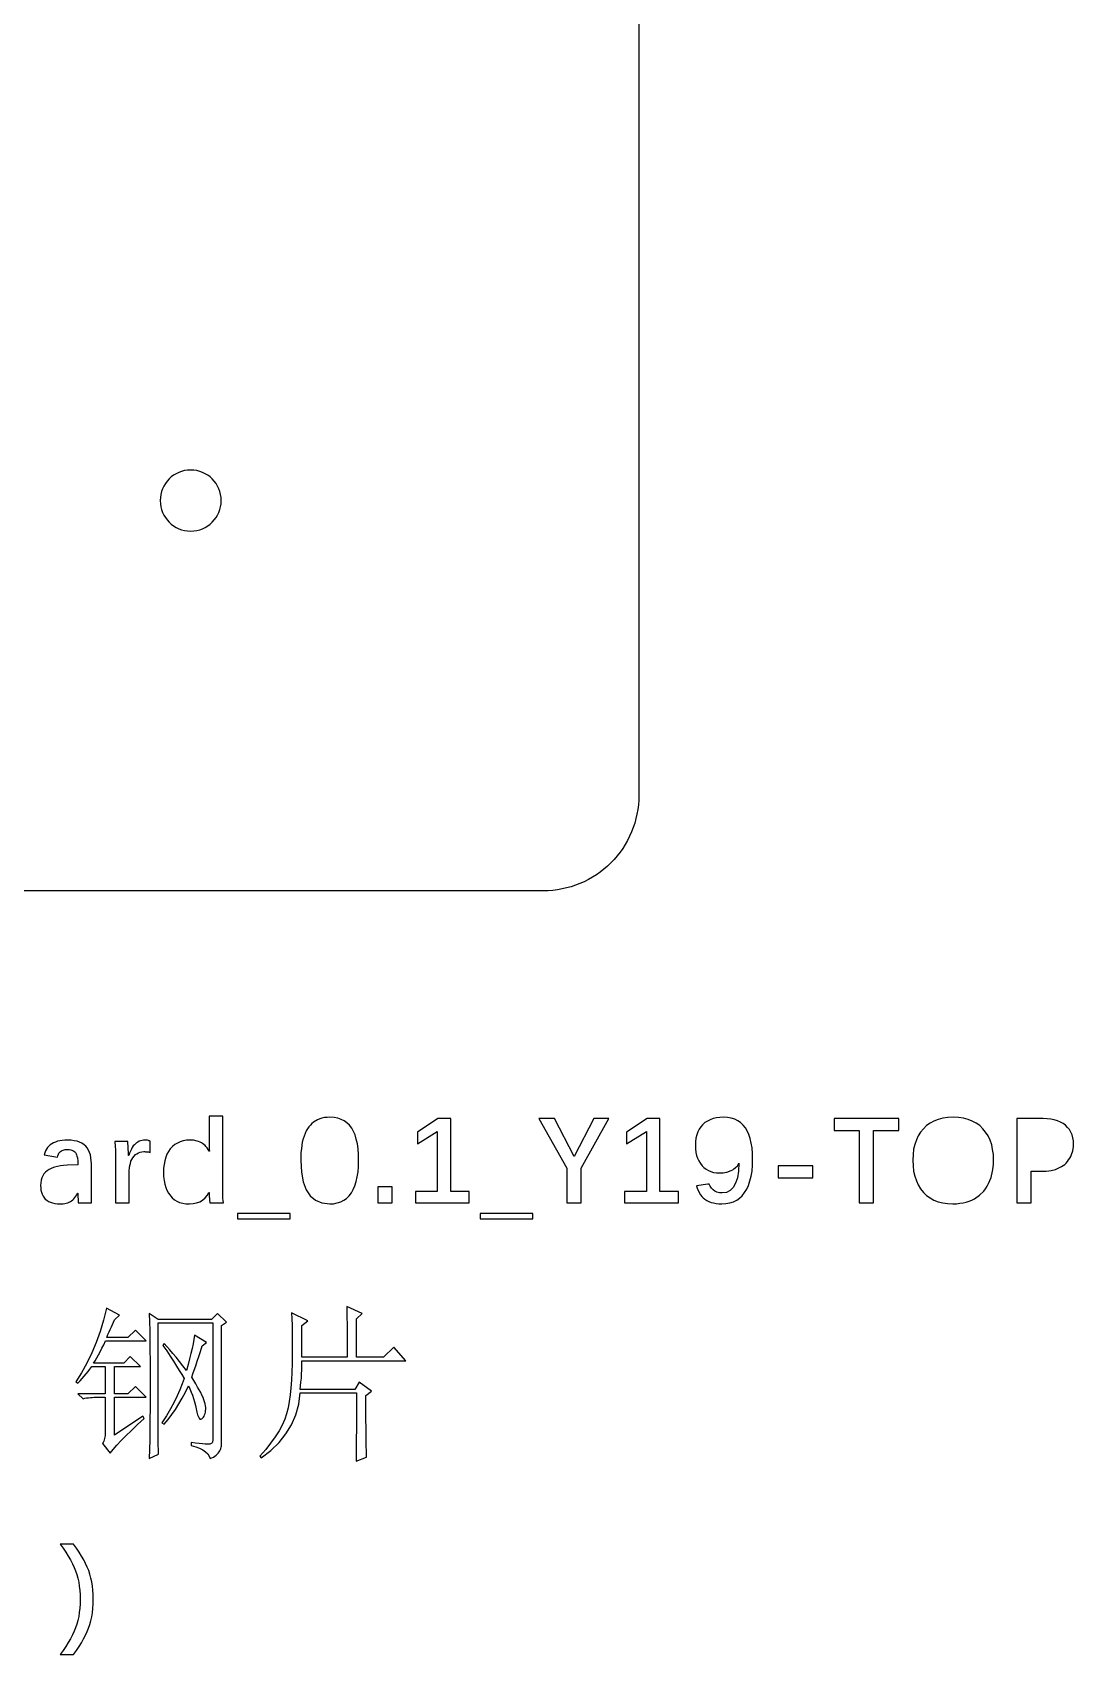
# Model space of a CAD drawing. Extents: x -72 to 103, y -93 to 77.
# Drawn here: x 48.6 to 103.1, y -92.7 to -7.7 of the extents above; entities that cross this region are included whole.
import ezdxf

# ---------------------------------------------------------------- set-up
doc = ezdxf.new("R2010")
doc.units = 0
doc.header["$MEASUREMENT"] = 0
doc.layers.get('0').update_dxf_attribs({"linetype": 'CONTINUOUS'})

msp = doc.modelspace()

# ---------------------------------------------------------------- linework, layer by layer
for points in [[(-59.655, 72.287, -0.414214), (-54.655, 77.287), (-54.655, 77.287), (75.345, 77.287), (75.345, 77.287, -0.414214), (80.345, 72.287), (80.345, 72.287), (80.345, -47.713), (80.345, -47.713, -0.414214), (75.345, -52.713), (75.345, -52.713), (-54.655, -52.713), (-54.655, -52.713, -0.414214), (-59.655, -47.713), (-59.655, -47.713), (-59.655, 72.287)], [(55.26, -32.26, 1), (58.46, -32.26), (58.46, -32.26, 1), (55.26, -32.26)]]:
    msp.add_lwpolyline(points, format="xyb")
for points in [[(58.54, -64.52), (57.82, -64.52), (57.82, -64.52), (57.82, -66.14), (57.82, -66.14), (57.83, -66.17), (57.83, -66.17), (57.83, -66.28), (57.83, -66.28), (57.84, -66.32), (57.84, -66.32), (57.84, -66.35), (57.84, -66.35), (57.82, -66.35), (57.82, -66.35), (57.72, -66.19), (57.72, -66.19), (57.66, -66.12), (57.66, -66.12), (57.61, -66.06), (57.61, -66.06), (57.55, -66.01), (57.55, -66.01), (57.48, -65.96), (57.48, -65.96), (57.42, -65.92), (57.42, -65.92), (57.35, -65.88), (57.35, -65.88), (57.27, -65.85), (57.27, -65.85), (57.19, -65.83), (57.19, -65.83), (57.01, -65.79), (57.01, -65.79), (56.92, -65.79), (56.92, -65.79), (56.82, -65.78), (56.82, -65.78), (56.64, -65.79), (56.64, -65.79), (56.46, -65.82), (56.46, -65.82), (56.3, -65.87), (56.3, -65.87), (56.16, -65.93), (56.16, -65.93), (56.02, -66.01), (56.02, -66.01), (55.9, -66.11), (55.9, -66.11), (55.79, -66.23), (55.79, -66.23), (55.69, -66.37), (55.69, -66.37), (55.61, -66.52), (55.61, -66.52), (55.55, -66.68), (55.55, -66.68), (55.5, -66.86), (55.5, -66.86), (55.46, -67.05), (55.46, -67.05), (55.44, -67.25), (55.44, -67.25), (55.44, -67.69), (55.44, -67.69), (55.46, -67.89), (55.46, -67.89), (55.5, -68.08), (55.5, -68.08), (55.55, -68.26), (55.55, -68.26), (55.61, -68.41), (55.61, -68.41), (55.69, -68.56), (55.69, -68.56), (55.89, -68.8), (55.89, -68.8), (56.01, -68.9), (56.01, -68.9), (56.14, -68.98), (56.14, -68.98), (56.28, -69.04), (56.28, -69.04), (56.44, -69.08), (56.44, -69.08), (56.61, -69.11), (56.61, -69.11), (56.79, -69.12), (56.79, -69.12), (56.98, -69.1), (56.98, -69.1), (57.16, -69.07), (57.16, -69.07), (57.33, -69.01), (57.33, -69.01), (57.47, -68.92), (57.47, -68.92), (57.61, -68.81), (57.61, -68.81), (57.72, -68.68), (57.72, -68.68), (57.81, -68.53), (57.81, -68.53), (57.82, -68.53), (57.82, -68.53), (57.82, -68.65), (57.82, -68.65), (57.83, -68.7), (57.83, -68.7), (57.83, -68.75), (57.83, -68.75), (57.84, -68.8), (57.84, -68.8), (57.84, -68.86), (57.84, -68.86), (57.85, -68.91), (57.85, -68.91), (57.85, -68.96), (57.85, -68.96), (57.86, -68.99), (57.86, -68.99), (57.86, -69.05), (57.86, -69.05), (57.87, -69.07), (57.87, -69.07), (58.57, -69.07), (58.57, -69.07), (58.56, -68.95), (58.56, -68.95), (58.55, -68.84), (58.55, -68.84), (58.55, -68.74), (58.55, -68.74), (58.54, -68.64), (58.54, -68.64), (58.54, -64.52)], [(64.16, -64.58), (64.01, -64.59), (64.01, -64.59), (63.87, -64.6), (63.87, -64.6), (63.74, -64.63), (63.74, -64.63), (63.62, -64.66), (63.62, -64.66), (63.5, -64.71), (63.5, -64.71), (63.3, -64.83), (63.3, -64.83), (63.21, -64.91), (63.21, -64.91), (63.13, -64.99), (63.13, -64.99), (63.05, -65.08), (63.05, -65.08), (62.91, -65.3), (62.91, -65.3), (62.85, -65.43), (62.85, -65.43), (62.8, -65.57), (62.8, -65.57), (62.75, -65.72), (62.75, -65.72), (62.71, -65.88), (62.71, -65.88), (62.68, -66.05), (62.68, -66.05), (62.66, -66.23), (62.66, -66.23), (62.64, -66.43), (62.64, -66.43), (62.63, -66.63), (62.63, -66.63), (62.63, -66.85), (62.63, -66.85), (62.66, -67.45), (62.66, -67.45), (62.75, -67.96), (62.75, -67.96), (62.91, -68.38), (62.91, -68.38), (63.12, -68.7), (63.12, -68.7), (63.4, -68.93), (63.4, -68.93), (63.74, -69.07), (63.74, -69.07), (64.15, -69.12), (64.15, -69.12), (64.35, -69.11), (64.35, -69.11), (64.54, -69.07), (64.54, -69.07), (64.72, -69.01), (64.72, -69.01), (64.88, -68.93), (64.88, -68.93), (65.03, -68.83), (65.03, -68.83), (65.16, -68.7), (65.16, -68.7), (65.28, -68.55), (65.28, -68.55), (65.38, -68.37), (65.38, -68.37), (65.47, -68.17), (65.47, -68.17), (65.54, -67.95), (65.54, -67.95), (65.59, -67.71), (65.59, -67.71), (65.63, -67.44), (65.63, -67.44), (65.65, -67.16), (65.65, -67.16), (65.66, -66.85), (65.66, -66.85), (65.66, -66.53), (65.66, -66.53), (65.63, -66.24), (65.63, -66.24), (65.6, -65.97), (65.6, -65.97), (65.54, -65.73), (65.54, -65.73), (65.48, -65.51), (65.48, -65.51), (65.39, -65.32), (65.39, -65.32), (65.3, -65.15), (65.3, -65.15), (65.18, -65), (65.18, -65), (65.05, -64.87), (65.05, -64.87), (64.91, -64.77), (64.91, -64.77), (64.75, -64.69), (64.75, -64.69), (64.57, -64.63), (64.57, -64.63), (64.37, -64.59), (64.37, -64.59), (64.16, -64.58)], [(84.79, -64.58), (84.59, -64.59), (84.59, -64.59), (84.41, -64.61), (84.41, -64.61), (84.24, -64.65), (84.24, -64.65), (84.08, -64.71), (84.08, -64.71), (83.94, -64.78), (83.94, -64.78), (83.81, -64.86), (83.81, -64.86), (83.69, -64.97), (83.69, -64.97), (83.59, -65.08), (83.59, -65.08), (83.5, -65.21), (83.5, -65.21), (83.43, -65.35), (83.43, -65.35), (83.38, -65.51), (83.38, -65.51), (83.34, -65.68), (83.34, -65.68), (83.32, -65.86), (83.32, -65.86), (83.31, -66.05), (83.31, -66.05), (83.32, -66.24), (83.32, -66.24), (83.34, -66.42), (83.34, -66.42), (83.37, -66.58), (83.37, -66.58), (83.42, -66.73), (83.42, -66.73), (83.49, -66.87), (83.49, -66.87), (83.57, -67), (83.57, -67), (83.66, -67.12), (83.66, -67.12), (83.76, -67.22), (83.76, -67.22), (83.87, -67.3), (83.87, -67.3), (83.99, -67.37), (83.99, -67.37), (84.12, -67.43), (84.12, -67.43), (84.26, -67.47), (84.26, -67.47), (84.41, -67.49), (84.41, -67.49), (84.58, -67.5), (84.58, -67.5), (84.67, -67.5), (84.67, -67.5), (84.77, -67.49), (84.77, -67.49), (84.86, -67.48), (84.86, -67.48), (84.95, -67.46), (84.95, -67.46), (85.19, -67.37), (85.19, -67.37), (85.27, -67.33), (85.27, -67.33), (85.33, -67.28), (85.33, -67.28), (85.4, -67.23), (85.4, -67.23), (85.51, -67.12), (85.51, -67.12), (85.55, -67.05), (85.55, -67.05), (85.58, -66.99), (85.58, -66.99), (85.59, -66.99), (85.59, -66.99), (85.57, -67.4), (85.57, -67.4), (85.51, -67.75), (85.51, -67.75), (85.41, -68.04), (85.41, -68.04), (85.29, -68.26), (85.29, -68.26), (85.13, -68.42), (85.13, -68.42), (84.94, -68.52), (84.94, -68.52), (84.71, -68.55), (84.71, -68.55), (84.57, -68.54), (84.57, -68.54), (84.44, -68.51), (84.44, -68.51), (84.33, -68.46), (84.33, -68.46), (84.24, -68.39), (84.24, -68.39), (84.16, -68.3), (84.16, -68.3), (84.09, -68.19), (84.09, -68.19), (84.04, -68.08), (84.04, -68.08), (83.97, -68.08), (83.97, -68.08), (83.36, -68.17), (83.36, -68.17), (83.4, -68.3), (83.4, -68.3), (83.45, -68.42), (83.45, -68.42), (83.57, -68.64), (83.57, -68.64), (83.64, -68.73), (83.64, -68.73), (83.72, -68.81), (83.72, -68.81), (83.81, -68.88), (83.81, -68.88), (83.91, -68.95), (83.91, -68.95), (84.02, -69), (84.02, -69), (84.13, -69.04), (84.13, -69.04), (84.26, -69.07), (84.26, -69.07), (84.4, -69.1), (84.4, -69.1), (84.54, -69.11), (84.54, -69.11), (84.69, -69.12), (84.69, -69.12), (84.91, -69.1), (84.91, -69.1), (85.12, -69.07), (85.12, -69.07), (85.3, -69.01), (85.3, -69.01), (85.48, -68.93), (85.48, -68.93), (85.63, -68.82), (85.63, -68.82), (85.77, -68.69), (85.77, -68.69), (85.89, -68.53), (85.89, -68.53), (86, -68.35), (86, -68.35), (86.1, -68.15), (86.1, -68.15), (86.17, -67.92), (86.17, -67.92), (86.23, -67.67), (86.23, -67.67), (86.28, -67.4), (86.28, -67.4), (86.3, -67.1), (86.3, -67.1), (86.31, -66.78), (86.31, -66.78), (86.3, -66.48), (86.3, -66.48), (86.28, -66.19), (86.28, -66.19), (86.24, -65.93), (86.24, -65.93), (86.18, -65.7), (86.18, -65.7), (86.11, -65.49), (86.11, -65.49), (86.03, -65.3), (86.03, -65.3), (85.93, -65.13), (85.93, -65.13), (85.81, -64.99), (85.81, -64.99), (85.68, -64.86), (85.68, -64.86), (85.53, -64.76), (85.53, -64.76), (85.37, -64.68), (85.37, -64.68), (85.19, -64.63), (85.19, -64.63), (85, -64.59), (85, -64.59), (84.79, -64.58)], [(96.82, -64.58), (96.54, -64.6), (96.54, -64.6), (96.28, -64.63), (96.28, -64.63), (96.04, -64.69), (96.04, -64.69), (95.81, -64.78), (95.81, -64.78), (95.61, -64.89), (95.61, -64.89), (95.42, -65.02), (95.42, -65.02), (95.26, -65.18), (95.26, -65.18), (95.11, -65.36), (95.11, -65.36), (94.99, -65.56), (94.99, -65.56), (94.89, -65.77), (94.89, -65.77), (94.81, -66.01), (94.81, -66.01), (94.75, -66.26), (94.75, -66.26), (94.72, -66.54), (94.72, -66.54), (94.71, -66.83), (94.71, -66.83), (94.72, -67.13), (94.72, -67.13), (94.75, -67.41), (94.75, -67.41), (94.81, -67.67), (94.81, -67.67), (94.89, -67.91), (94.89, -67.91), (94.99, -68.13), (94.99, -68.13), (95.11, -68.34), (95.11, -68.34), (95.26, -68.52), (95.26, -68.52), (95.42, -68.68), (95.42, -68.68), (95.61, -68.81), (95.61, -68.81), (95.81, -68.92), (95.81, -68.92), (96.03, -69.01), (96.03, -69.01), (96.27, -69.07), (96.27, -69.07), (96.53, -69.1), (96.53, -69.1), (96.81, -69.12), (96.81, -69.12), (96.99, -69.11), (96.99, -69.11), (97.17, -69.09), (97.17, -69.09), (97.34, -69.07), (97.34, -69.07), (97.5, -69.03), (97.5, -69.03), (97.66, -68.98), (97.66, -68.98), (97.8, -68.92), (97.8, -68.92), (97.94, -68.85), (97.94, -68.85), (98.2, -68.67), (98.2, -68.67), (98.42, -68.45), (98.42, -68.45), (98.51, -68.33), (98.51, -68.33), (98.6, -68.19), (98.6, -68.19), (98.67, -68.05), (98.67, -68.05), (98.75, -67.9), (98.75, -67.9), (98.81, -67.74), (98.81, -67.74), (98.89, -67.4), (98.89, -67.4), (98.92, -67.22), (98.92, -67.22), (98.94, -67.03), (98.94, -67.03), (98.94, -66.83), (98.94, -66.83), (98.93, -66.54), (98.93, -66.54), (98.89, -66.27), (98.89, -66.27), (98.84, -66.02), (98.84, -66.02), (98.76, -65.78), (98.76, -65.78), (98.65, -65.56), (98.65, -65.56), (98.52, -65.36), (98.52, -65.36), (98.37, -65.18), (98.37, -65.18), (98.21, -65.02), (98.21, -65.02), (98.02, -64.89), (98.02, -64.89), (97.82, -64.78), (97.82, -64.78), (97.6, -64.69), (97.6, -64.69), (97.36, -64.63), (97.36, -64.63), (97.1, -64.6), (97.1, -64.6), (96.82, -64.58)], [(69.77, -68.48), (68.64, -68.48), (68.64, -68.48), (68.64, -69.07), (68.64, -69.07), (71.46, -69.07), (71.46, -69.07), (71.46, -68.48), (71.46, -68.48), (70.49, -68.48), (70.49, -68.48), (70.49, -64.65), (70.49, -64.65), (69.82, -64.65), (69.82, -64.65), (68.74, -65.37), (68.74, -65.37), (68.74, -65.97), (68.74, -65.97), (69.77, -65.32), (69.77, -65.32), (69.77, -68.48)], [(77.98, -64.65), (76.95, -66.63), (76.95, -66.63), (75.92, -64.65), (75.92, -64.65), (75.1, -64.65), (75.1, -64.65), (76.57, -67.25), (76.57, -67.25), (76.57, -69.07), (76.57, -69.07), (77.32, -69.07), (77.32, -69.07), (77.32, -67.25), (77.32, -67.25), (78.78, -64.65), (78.78, -64.65), (77.98, -64.65)], [(80.74, -68.48), (79.6, -68.48), (79.6, -68.48), (79.6, -69.07), (79.6, -69.07), (82.42, -69.07), (82.42, -69.07), (82.42, -68.48), (82.42, -68.48), (81.45, -68.48), (81.45, -68.48), (81.45, -64.65), (81.45, -64.65), (80.79, -64.65), (80.79, -64.65), (79.7, -65.37), (79.7, -65.37), (79.7, -65.97), (79.7, -65.97), (80.74, -65.32), (80.74, -65.32), (80.74, -68.48)], [(93.97, -65.27), (93.97, -64.65), (93.97, -64.65), (90.59, -64.65), (90.59, -64.65), (90.59, -65.27), (90.59, -65.27), (91.89, -65.27), (91.89, -65.27), (91.89, -69.07), (91.89, -69.07), (92.65, -69.07), (92.65, -69.07), (92.65, -65.27), (92.65, -65.27), (93.97, -65.27)], [(101.53, -64.65), (100.15, -64.65), (100.15, -64.65), (100.15, -69.07), (100.15, -69.07), (100.9, -69.07), (100.9, -69.07), (100.9, -67.4), (100.9, -67.4), (101.7, -67.4), (101.7, -67.4), (101.83, -67.38), (101.83, -67.38), (101.95, -67.37), (101.95, -67.37), (102.19, -67.31), (102.19, -67.31), (102.29, -67.27), (102.29, -67.27), (102.4, -67.22), (102.4, -67.22), (102.49, -67.17), (102.49, -67.17), (102.67, -67.05), (102.67, -67.05), (102.74, -66.98), (102.74, -66.98), (102.81, -66.9), (102.81, -66.9), (102.87, -66.82), (102.87, -66.82), (102.93, -66.73), (102.93, -66.73), (102.98, -66.64), (102.98, -66.64), (103.03, -66.54), (103.03, -66.54), (103.09, -66.34), (103.09, -66.34), (103.13, -66.12), (103.13, -66.12), (103.13, -66), (103.13, -66), (103.12, -65.82), (103.12, -65.82), (103.1, -65.66), (103.1, -65.66), (103.05, -65.51), (103.05, -65.51), (102.99, -65.36), (102.99, -65.36), (102.92, -65.23), (102.92, -65.23), (102.82, -65.11), (102.82, -65.11), (102.71, -65), (102.71, -65), (102.59, -64.91), (102.59, -64.91), (102.45, -64.83), (102.45, -64.83), (102.29, -64.76), (102.29, -64.76), (102.12, -64.71), (102.12, -64.71), (101.94, -64.68), (101.94, -64.68), (101.74, -64.66), (101.74, -64.66), (101.53, -64.65)], [(50.43, -65.78), (50.27, -65.79), (50.27, -65.79), (50.13, -65.8), (50.13, -65.8), (50, -65.82), (50, -65.82), (49.88, -65.84), (49.88, -65.84), (49.77, -65.88), (49.77, -65.88), (49.67, -65.92), (49.67, -65.92), (49.49, -66.02), (49.49, -66.02), (49.42, -66.09), (49.42, -66.09), (49.36, -66.16), (49.36, -66.16), (49.3, -66.25), (49.3, -66.25), (49.25, -66.34), (49.25, -66.34), (49.21, -66.44), (49.21, -66.44), (49.18, -66.55), (49.18, -66.55), (49.88, -66.67), (49.88, -66.67), (49.89, -66.61), (49.89, -66.61), (49.93, -66.51), (49.93, -66.51), (49.95, -66.47), (49.95, -66.47), (49.98, -66.43), (49.98, -66.43), (50.04, -66.37), (50.04, -66.37), (50.08, -66.34), (50.08, -66.34), (50.12, -66.32), (50.12, -66.32), (50.22, -66.28), (50.22, -66.28), (50.28, -66.27), (50.28, -66.27), (50.49, -66.27), (50.49, -66.27), (50.57, -66.28), (50.57, -66.28), (50.69, -66.32), (50.69, -66.32), (50.74, -66.35), (50.74, -66.35), (50.79, -66.39), (50.79, -66.39), (50.83, -66.43), (50.83, -66.43), (50.86, -66.49), (50.86, -66.49), (50.88, -66.55), (50.88, -66.55), (50.9, -66.62), (50.9, -66.62), (50.92, -66.7), (50.92, -66.7), (50.94, -66.88), (50.94, -66.88), (50.94, -67.08), (50.94, -67.08), (50.39, -67.1), (50.39, -67.1), (50.2, -67.11), (50.2, -67.11), (50.03, -67.13), (50.03, -67.13), (49.87, -67.16), (49.87, -67.16), (49.72, -67.2), (49.72, -67.2), (49.58, -67.25), (49.58, -67.25), (49.45, -67.31), (49.45, -67.31), (49.34, -67.38), (49.34, -67.38), (49.25, -67.46), (49.25, -67.46), (49.17, -67.55), (49.17, -67.55), (49.11, -67.65), (49.11, -67.65), (49.06, -67.76), (49.06, -67.76), (49.02, -67.88), (49.02, -67.88), (49, -68.01), (49, -68.01), (48.99, -68.15), (48.99, -68.15), (49, -68.28), (49, -68.28), (49.01, -68.4), (49.01, -68.4), (49.04, -68.51), (49.04, -68.51), (49.07, -68.61), (49.07, -68.61), (49.12, -68.71), (49.12, -68.71), (49.24, -68.87), (49.24, -68.87), (49.32, -68.93), (49.32, -68.93), (49.41, -68.99), (49.41, -68.99), (49.51, -69.03), (49.51, -69.03), (49.62, -69.07), (49.62, -69.07), (49.74, -69.1), (49.74, -69.1), (49.87, -69.11), (49.87, -69.11), (50.01, -69.12), (50.01, -69.12), (50.1, -69.11), (50.1, -69.11), (50.18, -69.11), (50.18, -69.11), (50.27, -69.1), (50.27, -69.1), (50.34, -69.08), (50.34, -69.08), (50.42, -69.06), (50.42, -69.06), (50.56, -69), (50.56, -69), (50.62, -68.96), (50.62, -68.96), (50.68, -68.91), (50.68, -68.91), (50.74, -68.85), (50.74, -68.85), (50.79, -68.79), (50.79, -68.79), (50.84, -68.72), (50.84, -68.72), (50.89, -68.64), (50.89, -68.64), (50.93, -68.56), (50.93, -68.56), (50.94, -68.56), (50.94, -68.56), (50.96, -69.07), (50.96, -69.07), (51.66, -69.07), (51.66, -69.07), (51.66, -67.03), (51.66, -67.03), (51.65, -66.86), (51.65, -66.86), (51.63, -66.7), (51.63, -66.7), (51.6, -66.55), (51.6, -66.55), (51.56, -66.42), (51.56, -66.42), (51.51, -66.3), (51.51, -66.3), (51.44, -66.19), (51.44, -66.19), (51.36, -66.1), (51.36, -66.1), (51.27, -66.02), (51.27, -66.02), (51.16, -65.94), (51.16, -65.94), (51.04, -65.89), (51.04, -65.89), (50.91, -65.84), (50.91, -65.84), (50.76, -65.81), (50.76, -65.81), (50.6, -65.79), (50.6, -65.79), (50.43, -65.78)], [(54.3, -66.39), (54.4, -66.38), (54.4, -66.38), (54.45, -66.38), (54.45, -66.38), (54.49, -66.39), (54.49, -66.39), (54.54, -66.39), (54.54, -66.39), (54.59, -66.39), (54.59, -66.39), (54.64, -66.4), (54.64, -66.4), (54.68, -66.41), (54.68, -66.41), (54.73, -66.42), (54.73, -66.42), (54.73, -65.83), (54.73, -65.83), (54.7, -65.82), (54.7, -65.82), (54.67, -65.81), (54.67, -65.81), (54.64, -65.8), (54.64, -65.8), (54.6, -65.79), (54.6, -65.79), (54.56, -65.79), (54.56, -65.79), (54.52, -65.78), (54.52, -65.78), (54.48, -65.78), (54.48, -65.78), (54.39, -65.79), (54.39, -65.79), (54.31, -65.8), (54.31, -65.8), (54.23, -65.82), (54.23, -65.82), (54.16, -65.84), (54.16, -65.84), (54.09, -65.88), (54.09, -65.88), (54.02, -65.92), (54.02, -65.92), (53.96, -65.97), (53.96, -65.97), (53.91, -66.02), (53.91, -66.02), (53.85, -66.08), (53.85, -66.08), (53.8, -66.16), (53.8, -66.16), (53.75, -66.25), (53.75, -66.25), (53.7, -66.35), (53.7, -66.35), (53.66, -66.46), (53.66, -66.46), (53.61, -66.58), (53.61, -66.58), (53.6, -66.58), (53.6, -66.58), (53.6, -66.48), (53.6, -66.48), (53.6, -66.38), (53.6, -66.38), (53.59, -66.28), (53.59, -66.28), (53.59, -66.17), (53.59, -66.17), (53.58, -66.07), (53.58, -66.07), (53.57, -65.96), (53.57, -65.96), (53.56, -65.85), (53.56, -65.85), (52.88, -65.85), (52.88, -65.85), (52.89, -65.94), (52.89, -65.94), (52.9, -66.03), (52.9, -66.03), (52.9, -66.14), (52.9, -66.14), (52.91, -66.25), (52.91, -66.25), (52.91, -66.37), (52.91, -66.37), (52.91, -66.51), (52.91, -66.51), (52.91, -66.65), (52.91, -66.65), (52.91, -69.07), (52.91, -69.07), (53.63, -69.07), (53.63, -69.07), (53.63, -67.52), (53.63, -67.52), (53.64, -67.37), (53.64, -67.37), (53.65, -67.24), (53.65, -67.24), (53.67, -67.11), (53.67, -67.11), (53.7, -67), (53.7, -67), (53.73, -66.89), (53.73, -66.89), (53.78, -66.79), (53.78, -66.79), (53.83, -66.7), (53.83, -66.7), (53.9, -66.62), (53.9, -66.62), (53.97, -66.54), (53.97, -66.54), (54.04, -66.49), (54.04, -66.49), (54.12, -66.44), (54.12, -66.44), (54.21, -66.41), (54.21, -66.41), (54.3, -66.39)], [(87.65, -67.12), (87.65, -67.75), (87.65, -67.75), (89.46, -67.75), (89.46, -67.75), (89.46, -67.12), (89.46, -67.12), (87.65, -67.12)], [(66.67, -68.23), (66.67, -69.07), (66.67, -69.07), (67.42, -69.07), (67.42, -69.07), (67.42, -68.23), (67.42, -68.23), (66.67, -68.23)], [(59.31, -69.62), (59.31, -69.9), (59.31, -69.9), (62.07, -69.9), (62.07, -69.9), (62.07, -69.62), (62.07, -69.62), (59.31, -69.62)], [(72.03, -69.62), (72.03, -69.9), (72.03, -69.9), (74.79, -69.9), (74.79, -69.9), (74.79, -69.62), (74.79, -69.62), (72.03, -69.62)], [(52.86, -81.25), (52.86, -79.25), (52.86, -79.25), (54.53, -79.25), (54.53, -79.25), (53.97, -78.69), (53.97, -78.69), (53.57, -79.07), (53.57, -79.07), (52.86, -79.07), (52.86, -79.07), (52.86, -77.65), (52.86, -77.65), (54.22, -77.65), (54.22, -77.65), (53.68, -77.12), (53.68, -77.12), (53.35, -77.47), (53.35, -77.47), (51.77, -77.47), (51.77, -77.47), (51.86, -77.34), (51.86, -77.34), (51.94, -77.19), (51.94, -77.19), (52.03, -77.04), (52.03, -77.04), (52.12, -76.87), (52.12, -76.87), (52.21, -76.69), (52.21, -76.69), (52.3, -76.5), (52.3, -76.5), (52.4, -76.29), (52.4, -76.29), (54.53, -76.29), (54.53, -76.29), (53.97, -75.74), (53.97, -75.74), (53.57, -76.12), (53.57, -76.12), (52.46, -76.12), (52.46, -76.12), (52.52, -75.97), (52.52, -75.97), (52.59, -75.83), (52.59, -75.83), (52.64, -75.7), (52.64, -75.7), (52.7, -75.57), (52.7, -75.57), (52.76, -75.44), (52.76, -75.44), (52.81, -75.32), (52.81, -75.32), (52.86, -75.2), (52.86, -75.2), (53.13, -74.96), (53.13, -74.96), (52.44, -74.58), (52.44, -74.58), (52.29, -75.21), (52.29, -75.21), (52.11, -75.81), (52.11, -75.81), (51.91, -76.38), (51.91, -76.38), (51.68, -76.93), (51.68, -76.93), (51.42, -77.46), (51.42, -77.46), (51.14, -77.97), (51.14, -77.97), (50.84, -78.45), (50.84, -78.45), (50.95, -78.52), (50.95, -78.52), (51.06, -78.39), (51.06, -78.39), (51.17, -78.27), (51.17, -78.27), (51.27, -78.15), (51.27, -78.15), (51.38, -78.03), (51.38, -78.03), (51.48, -77.9), (51.48, -77.9), (51.58, -77.78), (51.58, -77.78), (51.68, -77.65), (51.68, -77.65), (52.37, -77.65), (52.37, -77.65), (52.37, -79.07), (52.37, -79.07), (50.95, -79.07), (50.95, -79.07), (51.22, -79.34), (51.22, -79.34), (51.31, -79.31), (51.31, -79.31), (51.4, -79.29), (51.4, -79.29), (51.5, -79.28), (51.5, -79.28), (51.6, -79.27), (51.6, -79.27), (51.7, -79.26), (51.7, -79.26), (51.8, -79.25), (51.8, -79.25), (51.91, -79.25), (51.91, -79.25), (52.37, -79.25), (52.37, -79.25), (52.37, -81.16), (52.37, -81.16), (52.37, -81.25), (52.37, -81.25), (52.36, -81.34), (52.36, -81.34), (52.35, -81.42), (52.35, -81.42), (52.33, -81.49), (52.33, -81.49), (52.31, -81.56), (52.31, -81.56), (52.28, -81.62), (52.28, -81.62), (52.24, -81.67), (52.24, -81.67), (52.64, -82.18), (52.64, -82.18), (52.8, -81.99), (52.8, -81.99), (52.98, -81.77), (52.98, -81.77), (53.21, -81.53), (53.21, -81.53), (53.46, -81.27), (53.46, -81.27), (53.75, -80.99), (53.75, -80.99), (54.07, -80.69), (54.07, -80.69), (54.42, -80.36), (54.42, -80.36), (54.35, -80.25), (54.35, -80.25), (52.86, -81.25)], [(62.68, -77.34), (68.13, -77.34), (68.13, -77.34), (67.51, -76.63), (67.51, -76.63), (66.97, -77.16), (66.97, -77.16), (65.55, -77.16), (65.55, -77.16), (65.55, -75.14), (65.55, -75.14), (65.84, -74.87), (65.84, -74.87), (65.04, -74.49), (65.04, -74.49), (65.05, -74.77), (65.05, -74.77), (65.05, -75.07), (65.05, -75.07), (65.06, -75.42), (65.06, -75.42), (65.06, -75.8), (65.06, -75.8), (65.06, -76.22), (65.06, -76.22), (65.06, -76.67), (65.06, -76.67), (65.06, -77.16), (65.06, -77.16), (62.68, -77.16), (62.68, -77.16), (62.68, -75.49), (62.68, -75.49), (63, -75.25), (63, -75.25), (62.15, -74.83), (62.15, -74.83), (62.16, -75.14), (62.16, -75.14), (62.17, -75.47), (62.17, -75.47), (62.18, -75.83), (62.18, -75.83), (62.18, -76.21), (62.18, -76.21), (62.18, -76.61), (62.18, -76.61), (62.18, -77.04), (62.18, -77.04), (62.17, -77.49), (62.17, -77.49), (62.16, -77.94), (62.16, -77.94), (62.14, -78.36), (62.14, -78.36), (62.11, -78.76), (62.11, -78.76), (62.07, -79.13), (62.07, -79.13), (62.02, -79.48), (62.02, -79.48), (61.96, -79.81), (61.96, -79.81), (61.88, -80.12), (61.88, -80.12), (61.79, -80.41), (61.79, -80.41), (61.65, -80.71), (61.65, -80.71), (61.49, -81.01), (61.49, -81.01), (61.29, -81.33), (61.29, -81.33), (61.05, -81.66), (61.05, -81.66), (60.79, -81.99), (60.79, -81.99), (60.48, -82.34), (60.48, -82.34), (60.55, -82.43), (60.55, -82.43), (61.06, -82.05), (61.06, -82.05), (61.49, -81.63), (61.49, -81.63), (61.85, -81.18), (61.85, -81.18), (62.14, -80.7), (62.14, -80.7), (62.37, -80.18), (62.37, -80.18), (62.52, -79.62), (62.52, -79.62), (62.6, -79.03), (62.6, -79.03), (65.55, -79.03), (65.55, -79.03), (65.55, -79.72), (65.55, -79.72), (65.55, -80.35), (65.55, -80.35), (65.55, -80.92), (65.55, -80.92), (65.54, -81.44), (65.54, -81.44), (65.54, -81.89), (65.54, -81.89), (65.53, -82.28), (65.53, -82.28), (65.53, -82.6), (65.53, -82.6), (66.08, -82.4), (66.08, -82.4), (66.07, -82.12), (66.07, -82.12), (66.06, -81.77), (66.06, -81.77), (66.05, -81.36), (66.05, -81.36), (66.05, -80.9), (66.05, -80.9), (66.04, -80.38), (66.04, -80.38), (66.04, -79.8), (66.04, -79.8), (66.04, -79.16), (66.04, -79.16), (66.33, -78.94), (66.33, -78.94), (65.68, -78.47), (65.68, -78.47), (65.46, -78.85), (65.46, -78.85), (62.6, -78.85), (62.6, -78.85), (62.62, -78.66), (62.62, -78.66), (62.64, -78.46), (62.64, -78.46), (62.66, -78.26), (62.66, -78.26), (62.67, -78.04), (62.67, -78.04), (62.68, -77.82), (62.68, -77.82), (62.68, -77.58), (62.68, -77.58), (62.68, -77.34)], [(54.68, -82.47), (55.17, -82.23), (55.17, -82.23), (55.17, -82), (55.17, -82), (55.16, -81.79), (55.16, -81.79), (55.16, -81.6), (55.16, -81.6), (55.16, -81.44), (55.16, -81.44), (55.15, -81.29), (55.15, -81.29), (55.15, -81.17), (55.15, -81.17), (55.15, -81.07), (55.15, -81.07), (55.15, -75.36), (55.15, -75.36), (58.02, -75.36), (58.02, -75.36), (58.02, -81.54), (58.02, -81.54), (58.01, -81.57), (58.01, -81.57), (58.01, -81.61), (58.01, -81.61), (57.99, -81.64), (57.99, -81.64), (57.97, -81.66), (57.97, -81.66), (57.94, -81.68), (57.94, -81.68), (57.9, -81.7), (57.9, -81.7), (57.86, -81.72), (57.86, -81.72), (57.8, -81.72), (57.8, -81.72), (57.72, -81.72), (57.72, -81.72), (57.61, -81.71), (57.61, -81.71), (57.47, -81.7), (57.47, -81.7), (57.3, -81.68), (57.3, -81.68), (57.11, -81.66), (57.11, -81.66), (56.88, -81.63), (56.88, -81.63), (56.88, -81.78), (56.88, -81.78), (57.12, -81.85), (57.12, -81.85), (57.32, -81.92), (57.32, -81.92), (57.49, -82.01), (57.49, -82.01), (57.64, -82.11), (57.64, -82.11), (57.75, -82.22), (57.75, -82.22), (57.83, -82.34), (57.83, -82.34), (57.88, -82.47), (57.88, -82.47), (57.97, -82.43), (57.97, -82.43), (58.05, -82.39), (58.05, -82.39), (58.12, -82.34), (58.12, -82.34), (58.19, -82.29), (58.19, -82.29), (58.25, -82.24), (58.25, -82.24), (58.3, -82.18), (58.3, -82.18), (58.35, -82.12), (58.35, -82.12), (58.39, -82.06), (58.39, -82.06), (58.42, -82), (58.42, -82), (58.44, -81.94), (58.44, -81.94), (58.46, -81.87), (58.46, -81.87), (58.47, -81.81), (58.47, -81.81), (58.48, -81.74), (58.48, -81.74), (58.48, -81.67), (58.48, -81.67), (58.48, -75.49), (58.48, -75.49), (58.73, -75.32), (58.73, -75.32), (58.26, -74.87), (58.26, -74.87), (57.95, -75.18), (57.95, -75.18), (55.15, -75.18), (55.15, -75.18), (54.68, -74.87), (54.68, -74.87), (54.7, -75.3), (54.7, -75.3), (54.71, -75.76), (54.71, -75.76), (54.71, -76.26), (54.71, -76.26), (54.72, -76.79), (54.72, -76.79), (54.73, -77.35), (54.73, -77.35), (54.73, -77.95), (54.73, -77.95), (54.73, -78.58), (54.73, -78.58), (54.73, -79.21), (54.73, -79.21), (54.73, -79.82), (54.73, -79.82), (54.72, -80.4), (54.72, -80.4), (54.71, -80.95), (54.71, -80.95), (54.71, -81.48), (54.71, -81.48), (54.7, -81.99), (54.7, -81.99), (54.68, -82.47)], [(55.46, -76.43), (55.4, -76.54), (55.4, -76.54), (55.6, -76.83), (55.6, -76.83), (55.79, -77.11), (55.79, -77.11), (55.96, -77.37), (55.96, -77.37), (56.12, -77.62), (56.12, -77.62), (56.26, -77.85), (56.26, -77.85), (56.39, -78.07), (56.39, -78.07), (56.51, -78.27), (56.51, -78.27), (56.41, -78.56), (56.41, -78.56), (56.29, -78.86), (56.29, -78.86), (56.15, -79.18), (56.15, -79.18), (55.99, -79.51), (55.99, -79.51), (55.8, -79.86), (55.8, -79.86), (55.59, -80.23), (55.59, -80.23), (55.35, -80.6), (55.35, -80.6), (55.46, -80.67), (55.46, -80.67), (55.67, -80.42), (55.67, -80.42), (55.87, -80.16), (55.87, -80.16), (56.06, -79.89), (56.06, -79.89), (56.24, -79.6), (56.24, -79.6), (56.42, -79.3), (56.42, -79.3), (56.59, -78.98), (56.59, -78.98), (56.75, -78.65), (56.75, -78.65), (56.82, -78.81), (56.82, -78.81), (56.89, -78.98), (56.89, -78.98), (56.96, -79.15), (56.96, -79.15), (57.01, -79.32), (57.01, -79.32), (57.06, -79.5), (57.06, -79.5), (57.11, -79.68), (57.11, -79.68), (57.15, -79.87), (57.15, -79.87), (57.18, -80.04), (57.18, -80.04), (57.22, -80.18), (57.22, -80.18), (57.26, -80.28), (57.26, -80.28), (57.3, -80.35), (57.3, -80.35), (57.34, -80.4), (57.34, -80.4), (57.39, -80.4), (57.39, -80.4), (57.44, -80.38), (57.44, -80.38), (57.49, -80.34), (57.49, -80.34), (57.53, -80.29), (57.53, -80.29), (57.56, -80.24), (57.56, -80.24), (57.59, -80.18), (57.59, -80.18), (57.61, -80.11), (57.61, -80.11), (57.63, -80.04), (57.63, -80.04), (57.64, -79.96), (57.64, -79.96), (57.65, -79.88), (57.65, -79.88), (57.65, -79.8), (57.65, -79.8), (57.64, -79.7), (57.64, -79.7), (57.62, -79.6), (57.62, -79.6), (57.59, -79.5), (57.59, -79.5), (57.55, -79.39), (57.55, -79.39), (57.51, -79.27), (57.51, -79.27), (57.45, -79.15), (57.45, -79.15), (57.39, -79.01), (57.39, -79.01), (57.31, -78.87), (57.31, -78.87), (57.22, -78.72), (57.22, -78.72), (57.13, -78.55), (57.13, -78.55), (57.02, -78.38), (57.02, -78.38), (56.91, -78.2), (56.91, -78.2), (56.97, -78.02), (56.97, -78.02), (57.04, -77.83), (57.04, -77.83), (57.12, -77.61), (57.12, -77.61), (57.2, -77.37), (57.2, -77.37), (57.28, -77.12), (57.28, -77.12), (57.37, -76.85), (57.37, -76.85), (57.46, -76.56), (57.46, -76.56), (57.68, -76.38), (57.68, -76.38), (57.06, -76), (57.06, -76), (57.03, -76.22), (57.03, -76.22), (56.98, -76.45), (56.98, -76.45), (56.93, -76.7), (56.93, -76.7), (56.87, -76.97), (56.87, -76.97), (56.8, -77.25), (56.8, -77.25), (56.72, -77.54), (56.72, -77.54), (56.64, -77.85), (56.64, -77.85), (56.45, -77.61), (56.45, -77.61), (56.27, -77.38), (56.27, -77.38), (56.1, -77.16), (56.1, -77.16), (55.93, -76.96), (55.93, -76.96), (55.77, -76.77), (55.77, -76.77), (55.61, -76.59), (55.61, -76.59), (55.46, -76.43)], [(51.75, -90.09), (51.75, -89.84), (51.75, -89.84), (51.75, -89.6), (51.75, -89.6), (51.73, -89.37), (51.73, -89.37), (51.71, -89.15), (51.71, -89.15), (51.68, -88.93), (51.68, -88.93), (51.63, -88.73), (51.63, -88.73), (51.58, -88.53), (51.58, -88.53), (51.52, -88.34), (51.52, -88.34), (51.44, -88.16), (51.44, -88.16), (51.35, -87.97), (51.35, -87.97), (51.25, -87.78), (51.25, -87.78), (51.14, -87.58), (51.14, -87.58), (51.01, -87.38), (51.01, -87.38), (50.87, -87.17), (50.87, -87.17), (50.72, -86.96), (50.72, -86.96), (50.02, -86.96), (50.02, -86.96), (50.17, -87.17), (50.17, -87.17), (50.32, -87.38), (50.32, -87.38), (50.44, -87.58), (50.44, -87.58), (50.56, -87.78), (50.56, -87.78), (50.66, -87.98), (50.66, -87.98), (50.75, -88.17), (50.75, -88.17), (50.82, -88.36), (50.82, -88.36), (50.89, -88.55), (50.89, -88.55), (50.94, -88.74), (50.94, -88.74), (50.99, -88.95), (50.99, -88.95), (51.02, -89.16), (51.02, -89.16), (51.05, -89.38), (51.05, -89.38), (51.06, -89.61), (51.06, -89.61), (51.07, -89.84), (51.07, -89.84), (51.06, -90.08), (51.06, -90.08), (51.05, -90.31), (51.05, -90.31), (51.02, -90.53), (51.02, -90.53), (50.99, -90.75), (50.99, -90.75), (50.94, -90.95), (50.94, -90.95), (50.89, -91.15), (50.89, -91.15), (50.82, -91.34), (50.82, -91.34), (50.75, -91.52), (50.75, -91.52), (50.66, -91.71), (50.66, -91.71), (50.56, -91.91), (50.56, -91.91), (50.44, -92.11), (50.44, -92.11), (50.32, -92.31), (50.32, -92.31), (50.17, -92.52), (50.17, -92.52), (50.02, -92.74), (50.02, -92.74), (50.72, -92.74), (50.72, -92.74), (50.87, -92.53), (50.87, -92.53), (51.01, -92.32), (51.01, -92.32), (51.13, -92.12), (51.13, -92.12), (51.24, -91.92), (51.24, -91.92), (51.34, -91.73), (51.34, -91.73), (51.43, -91.54), (51.43, -91.54), (51.5, -91.36), (51.5, -91.36), (51.57, -91.17), (51.57, -91.17), (51.63, -90.97), (51.63, -90.97), (51.67, -90.77), (51.67, -90.77), (51.71, -90.55), (51.71, -90.55), (51.73, -90.32), (51.73, -90.32), (51.75, -90.09)]]:
    msp.add_lwpolyline(points)

doc.saveas('drawing.dxf')
